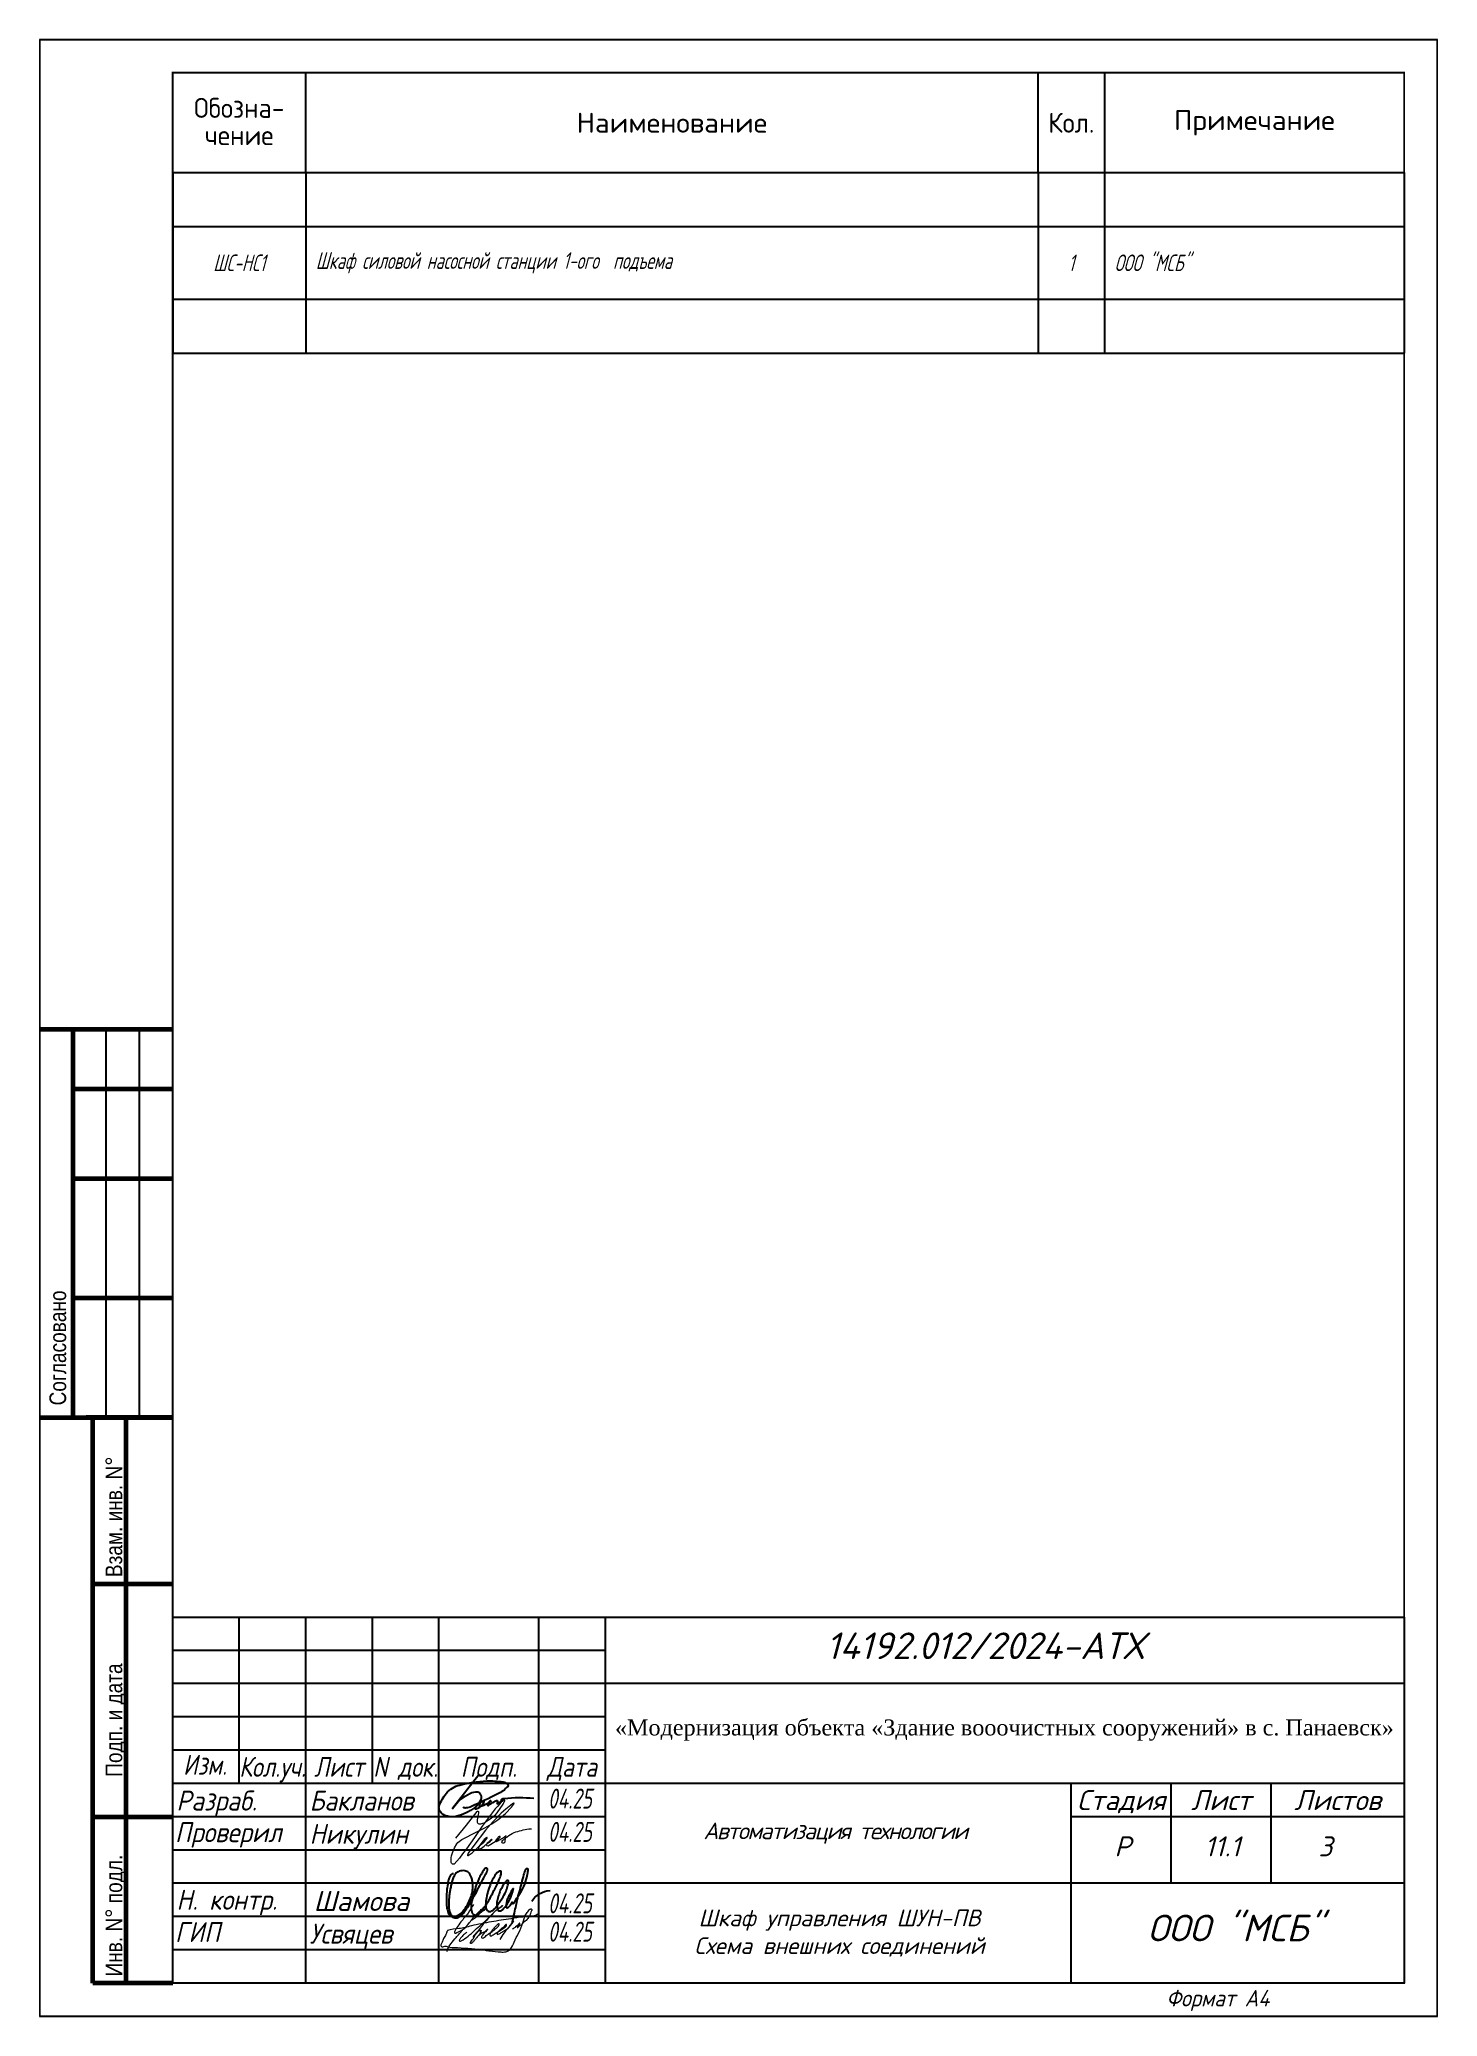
# Paper-space layout 'Лист 11.1' of a CAD drawing. Header units: millimetres. Extents: x -384 to -174, y -3472 to -3175.
# The model-space entities are those that its viewports show. They can reach past a viewport. Long polylines and large blocks are cut down to what shows.
import ezdxf
from ezdxf.enums import TextEntityAlignment as Align

# ---------------------------------------------------------------- set-up
doc = ezdxf.new("R2010")
doc.units = ezdxf.units.MM
doc.header["$LTSCALE"] = 4
doc.linetypes.add('SolidLine', pattern=[0])
for name, color, linetype, lineweight in [('25', 6, 'Continuous', 25), ('60', 7, 'Continuous', 60), ('SHTAMP', 7, 'SolidLine', 25), ('Логотип', 7, 'Continuous', 20)]:
    doc.layers.add(name, color=color, linetype=linetype, lineweight=lineweight)
doc.layers.add('G', color=5, linetype='Continuous')
doc.layers.add('Текст', color=2, linetype='Continuous')
doc.styles.add('Geniso25.100.15', font='geniso.shx', dxfattribs={"oblique": 15, "height": 2.5})
doc.styles.add('GOST 2.304', font='ARIALN.TTF', dxfattribs={"height": 3.5})
doc.styles.add('ISOCPEUR', font='isocpeui.ttf')
doc.styles.add('Simplex25.085.15', font='', dxfattribs={"width": 0.85, "oblique": 15, "height": 2.5})
doc.styles.add('Simplex30.100.00', font='simplex.shx', dxfattribs={"height": 3})
doc.styles.get('Simplex25.085.15').set_extended_font_data('GOST type A')

# ---------------------------------------------------------------- blocks, each defined once
blk = doc.blocks.new('*T240')
at = {"color": 0, "linetype": 'ByBlock', "lineweight": -2, "transparency": 16777216}
for p, q in [((0, 0), (185, 0)), ((0, 0), (0, -27.1)), ((20, 0), (20, -27.1)), ((130, 0), (130, -27.1)), ((140, 0), (140, -27.1)), ((185, 0), (185, -27.1)), ((0, -8.08), (185, -8.08)), ((0, -19.02), (185, -19.02)), ((0, -27.1), (185, -27.1))]:
    blk.add_line(p, q, dxfattribs=at)
at = {"color": 0, "linetype": 'Continuous', "lineweight": -2, "transparency": 16777216, "char_height": 2.5, "style": 'Simplex25.085.15'}
for s, insert, width, attachment_point in [('ООО "МСБ"', (141.5, -13.55), 42, 4), ('ШС-НС1', (10, -13.55), 17, 5), ('Шкаф силовой насосной станции 1-ого  подъема', (21.5, -13.55), 107, 4), ('1', (135, -13.55), 7, 5)]:
    blk.add_mtext(s, dxfattribs=dict(at, insert=insert, width=width, attachment_point=attachment_point))
blk = doc.blocks.new('Формат А4')
at = {"color": 0, "linetype": 'Continuous', "const_width": 0.3}
for points in [[(0, 0), (210, 0), (210, -297), (0, -297)], [(20, -292), (20, -5), (205, -5), (205, -292)]]:
    blk.add_lwpolyline(points, close=True, dxfattribs=at)
at = {"color": 0, "linetype": 'Continuous', "style": 'Geniso25.100.15', "oblique": 15}
blk.add_text('Формат А4', height=2.5, dxfattribs=at).set_placement((177, -294.25), align=Align.MIDDLE_CENTER)
blk = doc.blocks.new('*U12')
at = {"color": 0, "linetype": 'Continuous', "lineweight": -2, "const_width": 0.3}
blk.add_lwpolyline([(0, -15), (185, -15), (185, 0), (0, 0)], close=True, dxfattribs=at)
at = {"color": 0, "linetype": 'Continuous', "lineweight": -2, "ltscale": 0.85, "const_width": 0.3}
for points in [[(20, 0), (20, -15)], [(130, 0), (130, -15)], [(140, 0), (140, -15)]]:
    blk.add_lwpolyline(points, dxfattribs=at)
at = {"color": 0, "linetype": 'Continuous', "ltscale": 10, "style": 'Simplex30.100.00', "width": 0.9}
for s, p in [('Обозна-', (10, -5.26)), ('чение', (10, -9.37)), ('Кол.', (135, -7.5))]:
    blk.add_text(s, height=3, dxfattribs=at).set_placement(p, align=Align.MIDDLE)
at = {"color": 0, "linetype": 'Continuous', "ltscale": 10, "style": 'Simplex30.100.00'}
for s, p in [('Примечание', (162.5, -7.5)), ('Наименование', (75, -7.5))]:
    blk.add_text(s, height=3, dxfattribs=at).set_placement(p, align=Align.MIDDLE)
blk = doc.blocks.new('A$C67075CCA')
at = {"layer": 'Логотип', "color": 145, "lineweight": 15}
for points in [[(14.68, 5.88), (14.59, 5.72), (14.32, 5.54), (13.9, 5.39), (12.32, 5.25), (10.52, 5.01), (7.58, 4.53), (4.57, 3.92), (2.69, 3.51), (0.99, 3.21), (0.97, 3.2), (0.91, 3.09), (0.75, 2.64), (0.39, 2.01), (0.17, 1.5), (0, 1.08), (0.06, 0.83), (0.58, 0.87), (0.94, 0.82), (2.5, 0.66), (6.63, 0.27), (7.37, 0.17), (8.98, 0.01), (9.73, 0.04), (10.43, 0.44), (11, 1.49), (11.66, 2.81), (12.3, 4.37), (12.76, 5.66), (13.17, 6.18), (13.37, 6.43), (13.51, 6.47), (13.61, 6.44), (13.65, 6.35), (13.6, 6.17), (13.32, 5.44), (12.94, 4.91), (12.31, 4.31), (12.02, 4.04), (11.74, 3.86), (11.47, 3.65), (11.51, 3.77), (11.6, 3.93), (11.7, 4.03), (11.81, 4.16), (11.84, 4.27), (11.84, 4.31), (11.73, 4.27), (11.59, 4.09), (11.5, 3.97), (11.22, 3.77), (11.07, 3.64), (10.85, 3.5), (10.75, 3.43)], [(4.88, 7.15), (4.1, 5.86), (2.99, 4.52), (2.4, 3.68), (2.24, 3.43), (2.06, 3.04), (2.09, 2.83), (2.4, 2.91), (3.21, 3.31), (4.29, 4.43), (5.38, 5.75), (5.81, 6.13), (6.33, 6.54), (6.55, 6.54), (5.84, 5.79), (5.18, 5.15), (4.56, 4.72)], [(3.85, 2.96), (3.53, 2.68), (3.08, 2.24), (2.83, 1.9), (2.75, 1.71), (2.79, 1.65), (2.95, 1.64), (3.35, 1.85), (4.3, 2.56), (5.36, 3.53), (7.27, 5.24), (8.03, 6.02), (8.99, 6.81), (9.2, 6.98), (9.24, 7.01), (9.25, 6.99), (9.21, 6.9), (8.53, 6.44), (7.95, 5.92), (7.42, 5.36), (7.06, 5), (6.35, 4.19), (5.74, 3.39), (5.13, 2.67), (4.85, 2.31), (4.82, 2.18), (5.11, 2.48), (5.52, 3.04), (5.85, 3.26), (6, 3.24), (6, 3.11), (5.91, 2.85), (5.34, 2.13), (5.01, 1.71), (4.71, 1.42), (4.56, 1.3), (4.41, 1.33), (4.46, 1.45), (4.98, 2.24), (5.36, 2.86), (5.72, 3.19), (5.88, 3.25), (6.02, 3.24), (6.01, 3.12), (5.9, 2.8), (5.69, 2.53), (6.01, 2.74), (6.37, 2.96), (6.66, 3.1), (6.9, 3.35), (7.01, 3.43), (6.51, 2.86), (6.32, 2.66), (6.17, 2.44), (6.09, 2.28), (6.13, 2.11), (6.38, 2.15), (6.94, 2.57), (7.7, 3.08), (8.14, 3.43), (8.54, 3.78), (8.69, 3.97), (8.74, 4.1), (8.74, 4.22), (8.66, 4.24), (8.5, 4.12), (8.16, 3.8), (7.63, 3.18), (7.39, 2.73), (7.35, 2.5), (7.41, 2.44), (7.86, 2.6), (8.91, 3.21), (9.49, 3.64), (9.77, 3.84), (9.86, 4.07), (9.83, 4.12), (9.5, 3.85), (9.17, 3.56), (8.65, 3.08), (8.43, 2.78), (8.45, 2.66), (8.58, 2.67), (8.85, 2.79), (9.04, 2.91), (9.31, 3.07), (10.08, 3.6), (10.49, 4.02), (10.78, 4.43), (10.95, 4.69), (10.77, 4.55), (10.55, 4.25), (9.5, 2.9), (8.83, 1.86)], [(0.98, 0.05), (0.95, 0.22), (1.03, 0.5), (1.34, 1.02), (2.08, 1.97), (2.48, 2.42), (3.02, 3.02), (3.29, 3.36), (3.48, 3.5)]]:
    blk.add_spline(points, degree=3, dxfattribs=at)
blk = doc.blocks.new('Подпись Шамова')
for points in [[(107, 385), (99, 387), (86, 381), (75, 364), (65, 338), (55, 284), (48, 215), (46, 134), (49, 94), (69, 32), (78, 25), (108, 14), (122, 16), (163, 38), (191, 65), (217, 102), (244, 149), (265, 206), (271, 234), (274, 270), (273, 296), (270, 326), (260, 362), (248, 381), (236, 397), (222, 405), (205, 412), (179, 412), (156, 407), (137, 399), (123, 385), (114, 371), (98, 331), (91, 301), (81, 261), (76, 231), (70, 193), (67, 137), (69, 83), (70, 67), (89, 27), (94, 19), (110, 10), (127, 5), (150, 12), (175, 30), (198, 55), (219, 84), (236, 110), (268, 163), (302, 226), (344, 304), (377, 367), (394, 404), (398, 416), (399, 425), (396, 432), (389, 435), (378, 433), (369, 421), (358, 404), (338, 370), (320, 333), (309, 305), (297, 272), (287, 240), (278, 206), (271, 180), (261, 145), (259, 113), (259, 82), (262, 59), (275, 38), (288, 31), (305, 31), (332, 50), (373, 98), (405, 145), (463, 257), (505, 345), (517, 386), (518, 400), (512, 408), (502, 408), (488, 402), (470, 383), (441, 337), (420, 290), (400, 227), (385, 162), (382, 113), (385, 91), (391, 76), (403, 65), (417, 60), (437, 65), (458, 84), (474, 100), (541, 197), (560, 241), (575, 291), (580, 316), (578, 325), (572, 328), (565, 327), (557, 322), (552, 313), (528, 278), (507, 242), (494, 202), (480, 149), (477, 118), (483, 84), (489, 70), (500, 65), (519, 68), (532, 83), (559, 113), (582, 150), (598, 184), (610, 219), (619, 246), (621, 253), (621, 257), (618, 258), (616, 256), (613, 251), (579, 193), (564, 154), (559, 123), (556, 100), (561, 94), (568, 93), (573, 95), (580, 98), (596, 116), (608, 140), (610, 143), (610, 138), (611, 130), (620, 131), (631, 140), (633, 149), (689, 232), (730, 320), (742, 387), (749, 421), (743, 428), (736, 429), (726, 426), (716, 410), (699, 343), (680, 266), (659, 194), (643, 127), (622, 22), (609, -30)], [(777, 150), (800, 186), (853, 220), (894, 238), (935, 243)]]:
    blk.add_open_spline(points, degree=3)
blk = doc.blocks.new('A$C29F847F9')
at = {"color": 152, "ltscale": 1.2, "true_color": 0x2776bb}
for points in [[(72.37, 39.99), (68.43, 34.92), (69.46, 36.25), (70.34, 36.77), (71.05, 37.19, -0.161841), (72.21, 37.44, -0.186099), (72.48, 37.3, -0.075514), (72.68, 36.98, -0.216259), (72.68, 36.26, -0.120334), (71.72, 35.04, -0.109582), (69.08, 33.77, -0.149262), (67.29, 33.89, -0.221189), (66.44, 34.77, -0.16991), (66.44, 35.31, -0.086161), (67.49, 37.2, -0.173054), (69.54, 38.45, -0.059791), (73.56, 39.07, -0.04244), (76.04, 38.93, -0.162135), (76.72, 38.52, -0.37027), (76.72, 38.26, -0.102303), (75.24, 37.11, -0.004186), (71.29, 35.23, -0.088346), (70.48, 35.01, -0.042303), (70.22, 35.01, -0.246683), (70.04, 35.13, -0.460105)], [(72.59, 36.07, 0.022452), (72.32, 35.71, 0.097345), (71.81, 35.01, 0.63499), (71.97, 34.88, -1.190143)], [(71.97, 34.88), (72.21, 34.98, 0.188512), (73.19, 35.92, 0.453926), (73.14, 36.03, 0.310824), (73.04, 36, -0.174295), (72.95, 35.95, 0.334422), (72.41, 35.32, 0.590758), (72.56, 35.23, 0.045009), (73.65, 35.7, 0.07665), (74.17, 35.97, 0.482644), (74.21, 36.09, 0.366251), (74.05, 36.04, 0.060409), (73.69, 35.56, 0.357599), (73.7, 35.41, 0.358337), (73.82, 35.4, -0.011147), (74.32, 35.73, -0.051922), (75.05, 36.13, -0.478557), (75.22, 35.99, -0.265314), (75.14, 35.79, 0.591196), (75.16, 35.65, 0.280952), (75.4, 35.76, -0.013193), (75.69, 36.03, -0.432577), (75.85, 35.95, -1.613204)], [(72.85, 36.14), (72.59, 36.07, 2.56207)], [(75.85, 35.95), (75.82, 36.07, -0.010959), (75.79, 36.2, -0.234724), (75.82, 36.33, -0.184073), (76.01, 36.42, -0.003337), (76.21, 36.44, -0.058082), (80.63, 36.46, 0.074997)]]:
    blk.add_lwpolyline(points, format="xyb", dxfattribs=at)
blk = doc.blocks.new('A$C79DB0C6F')
at = {"color": 152, "lineweight": 20, "true_color": 0x2956c7}
for points in [[(613, 746, -0.73312), (607, 741), (578, 719), (540, 673), (510, 639), (452, 562), (361, 439), (272, 310), (180, 180), (132, 119), (97, 71), (35, 2, -0.100988), (31, 1, -0.161834), (23, 1, -0.001469), (16, 3, -0.175359), (8, 9, -0.045194), (3, 19, -0.086422), (1, 31), (0, 75), (4, 97), (17, 132), (39, 191), (66, 238, -0.087354), (124, 286), (297, 376), (390, 422), (472, 467), (542, 515), (629, 585), (700, 662), (721, 689, 0.098126), (728, 705, 0.455827), (726, 708, 0.15115), (723, 707, 0.051196), (709, 698), (634, 638), (578, 590), (485, 496), (397, 395), (262, 219), (199, 130), (191, 107, 0.114927), (191, 102, 0.234495), (193, 99, 0.374813), (198, 100), (243, 133), (305, 192), (351, 233), (381, 260), (407, 288), (415, 299, 0.118842), (418, 307, 0.254739), (417, 310, 0.245642), (414, 310, 0.022403), (406, 305), (401, 300), (384, 285), (371, 271), (333, 222), (322, 200), (319, 187, 0.212582), (320, 178, 0.263419), (328, 175, 0.109136), (338, 178, -0.005821), (353, 187), (382, 210), (423, 243), (451, 265), (472, 282), (472, 282), (473, 283, 0.390176), (473, 285, 0.271409), (470, 286, 0.034608), (467, 285, 0.081315), (453, 276, 0.016447), (419, 244, 0.122885), (409, 227, 0.174246), (409, 222, 0.181996), (414, 216, 0.324797), (441, 221), (510, 263), (549, 296), (566, 313, 0.257376), (567, 320, 0.432429), (561, 323, 0.070085), (552, 319, 0.079528), (546, 313, 0.004304), (533, 298, -0.01347), (516, 277, 0.221294), (513, 266, 0.154784), (515, 262, 0.251335), (518, 261, 0.054773), (526, 263, 0.035588), (554, 277, -0.002299), (606, 309, 0.060578), (637, 333), (628, 324), (624, 300), (622, 262, -0.152366), (616, 250, -0.170899), (608, 245, -0.141236), (599, 245, -0.175613), (587, 254, -0.291557), (598, 278, 0.049563), (614, 289, -0.05737), (648, 319, -0.045914), (729, 368, -0.02907), (899, 411, -0.09752), (930, 409, -2.988942)], [(56, 303), (180, 453), (301, 609, -0.646336), (318, 605, -0.134175), (315, 574), (301, 515, 0.147399), (303, 488, 0.115209), (314, 470, 0.261253), (330, 466, 0.00194), (381, 479), (453, 526), (512, 572), (534, 596), (604, 693), (620, 736, 0.517761), (613, 746, -0.712166)]]:
    blk.add_lwpolyline(points, format="xyb", dxfattribs=at)

msp = doc.modelspace()

# ---------------------------------------------------------------- linework, layer by layer
at = {"layer": '25', "color": 7}
for p, q in [((3429.32, 7215.73), (3429.32, 7274.05)), ((3434.32, 7215.73), (3434.32, 7274.05))]:
    msp.add_line(p, q, dxfattribs=at)
at = {"layer": '60', "color": 7, "ltscale": 100}
for p, q in [((3419.32, 7274.05), (3439.32, 7274.05)), ((3419.32, 7274.05), (3419.32, 7215.73)), ((3424.32, 7274.05), (3424.32, 7215.73)), ((3424.32, 7265.08), (3439.32, 7265.08)), ((3424.32, 7251.62), (3439.32, 7251.62)), ((3424.32, 7233.67), (3439.32, 7233.67)), ((3419.32, 7215.73), (3439.32, 7215.73)), ((3439.32, 7215.73), (3426.32, 7215.73))]:
    msp.add_line(p, q, dxfattribs=at)
at = {"layer": '60', "color": 7, "lineweight": 60}
for p, q in [((3427.32, 7130.73), (3427.32, 7215.73)), ((3427.32, 7215.73), (3439.32, 7215.73)), ((3432.32, 7130.73), (3432.32, 7215.73)), ((3427.32, 7190.73), (3439.32, 7190.73)), ((3427.32, 7155.73), (3439.32, 7155.73)), ((3439.32, 7130.73), (3427.32, 7130.73))]:
    msp.add_line(p, q, dxfattribs=at)
at = {"layer": 'SHTAMP', "color": 0}
for points in [[(3439.32, 7185.73), (3624.32, 7185.73), (3624.32, 7130.73), (3439.32, 7130.73), (3439.32, 7185.73)], [(3449.32, 7160.73), (3449.32, 7185.73)], [(3459.32, 7130.73), (3459.32, 7185.73)], [(3469.32, 7160.73), (3469.32, 7185.73)], [(3479.32, 7130.73), (3479.32, 7185.73)], [(3494.32, 7130.73), (3494.32, 7185.73)], [(3504.32, 7130.73), (3504.32, 7185.73)], [(3504.32, 7180.73), (3439.32, 7180.73)], [(3504.32, 7175.73), (3439.32, 7175.73)], [(3624.32, 7175.73), (3504.32, 7175.73)], [(3504.32, 7170.73), (3439.32, 7170.73)], [(3504.32, 7165.73), (3439.32, 7165.73)], [(3624.32, 7160.73), (3439.32, 7160.73)], [(3574.32, 7130.73), (3574.32, 7160.73)], [(3589.32, 7145.73), (3589.32, 7160.73)], [(3604.32, 7145.73), (3604.32, 7160.73)], [(3504.32, 7155.73), (3439.32, 7155.73)], [(3624.32, 7155.73), (3574.32, 7155.73)], [(3504.32, 7150.73), (3439.32, 7150.73)], [(3504.32, 7145.73), (3439.32, 7145.73)], [(3624.32, 7145.73), (3504.32, 7145.73)], [(3504.32, 7140.73), (3439.32, 7140.73)], [(3504.32, 7135.73), (3439.32, 7135.73)]]:
    msp.add_lwpolyline(points, dxfattribs=at)

# ---------------------------------------------------------------- block references
for name, p in [('Формат А4', (3419.32, 7422.73)), ('*U12', (3439.32, 7417.73)), ('*T240', (3439.32, 7402.73))]:
    msp.add_blockref(name, p)
at = {"ltscale": 1.2}
for name, p in [('A$C29F847F9', (3412.93, 7122.04)), ('A$C67075CCA', (3479.62, 7135.41))]:
    msp.add_blockref(name, p, dxfattribs=at)
for name, p, xscale, yscale, zscale in [('A$C79DB0C6F', (3481.14, 7148.59), 0.013, 0.013, 1.3), ('Подпись Шамова', (3479.62, 7140.41), 0.01754436356043352, 0.01754436356043352, 0.01754436356043352)]:
    msp.add_blockref(name, p, dxfattribs=dict(xscale=xscale, yscale=yscale, zscale=zscale))

# ---------------------------------------------------------------- texts
at = {"layer": 'SHTAMP', "color": 0, "style": 'ISOCPEUR'}
for s, height, p in [('14192.012/2024-АТХ', 4, (3561.34, 7179.42)), ('Р', 3, (3582.02, 7149.78)), ('11.1', 3, (3597.02, 7149.78)), ('3', 3, (3612.49, 7149.78)), ('ООО "МСБ"', 4, (3598.98, 7137.02))]:
    msp.add_text(s, height=height, dxfattribs=at).set_placement(p, align=Align.CENTER)
at = {"layer": 'SHTAMP', "color": 0, "style": 'ISOCPEUR', "width": 0.829916}
msp.add_text('Изм.', height=3, dxfattribs=at).set_placement((3440.89, 7162.04), (3447.47, 7162.04), align=Align.FIT)
at = {"layer": 'SHTAMP', "color": 0, "style": 'ISOCPEUR'}
for s, width, p in [('Кол.уч.', 0.829916, (3454.32, 7163.23)), ('Лист', 0.829916, (3464.32, 7163.23)), ('N док.', 0.829916, (3474.32, 7163.23)), ('Подп.', 0.829916, (3486.82, 7163.23)), ('Дата', 0.829916, (3499.32, 7163.23)), ('04.25', 0.7, (3499.02, 7158.46)), ('04.25', 0.7, (3499.02, 7153.46)), ('04.25', 0.7, (3499.02, 7142.72)), ('04.25', 0.7, (3499.02, 7138.46))]:
    msp.add_text(s, height=3, dxfattribs=dict(at, width=width)).set_placement(p, align=Align.MIDDLE_CENTER)
at = {"layer": 'SHTAMP', "color": 0, "style": 'ISOCPEUR', "width": 0.9}
for s, p in [('Разраб.', (3439.89, 7158.16)), ('Бакланов', (3459.89, 7158.16)), ('Никулин', (3459.89, 7153.16)), ('Н. контр.', (3439.89, 7143.26)), ('Усвяцев', (3459.89, 7138.16))]:
    msp.add_text(s, height=3, dxfattribs=at).set_placement(p, align=Align.MIDDLE_LEFT)
at = {"layer": 'SHTAMP', "color": 0, "style": 'ISOCPEUR'}
for s, p in [('Стадия', (3581.82, 7158.23)), ('Лист', (3596.82, 7158.23)), ('Листов', (3614.32, 7158.23))]:
    msp.add_text(s, height=3, dxfattribs=at).set_placement(p, align=Align.MIDDLE_CENTER)
at = {"layer": 'SHTAMP', "color": 0, "style": 'ISOCPEUR', "width": 0.9}
for s, p in [('Проверил', (3439.68, 7151.91)), ('ГИП', (3439.68, 7136.91))]:
    msp.add_text(s, height=3, dxfattribs=at).set_placement(p)
at = {"layer": 'SHTAMP', "color": 0, "attachment_point": 5, "style": 'ISOCPEUR'}
for s, insert, char_height, width in [('\\pi2.48784;{\\fTimes New Roman|b0|i0|c204|p18;\\C256;«Модернизация объекта «Здание вооочистных сооружений» в с. Панаевск» }', (3563.02, 7168.75), 2.4, 122.4841), ('\\A1;{\\T0.9;Автоматизация технологии}', (3538.83, 7153.27), 2.5, 70.2979), ('\\A1;Шкаф управления ШУН-ПВ\\PСхема внешних соединений', (3539.49, 7138.25), 2.5, 70.3441)]:
    msp.add_mtext(s, dxfattribs=dict(at, insert=insert, char_height=char_height, width=width))
at = {"layer": 'SHTAMP', "color": 0, "insert": (3460.49, 7144.57), "char_height": 3, "width": 11.61, "attachment_point": 1, "line_spacing_factor": 1.022766, "style": 'ISOCPEUR'}
msp.add_mtext('\\pt13.716,27.432,41.148,54.864,68.58,82.296,96.012,109.728,123.444,137.16,150.876,164.592,178.308,192.024,205.74,219.456,233.172,246.888,260.604,274.32,288.036,301.752,315.468,329.184,342.9,356.616,370.332,384.048,397.764,411.48,425.196,438.912;Шамова', dxfattribs=at)
at = {"layer": 'Текст', "color": 7, "style": 'GOST 2.304'}
for s, p in [('Согласовано', (3423.31, 7217.52)), ('Взам. инв. N%%d', (3431.74, 7191.73)), ('Подп. и дата', (3431.74, 7161.73)), ('Инв. N%%d подл.', (3431.74, 7131.73))]:
    msp.add_text(s, height=2.5, rotation=90, dxfattribs=at).set_placement(p)

psp = doc.layouts.new('Лист 11.1')

# ---------------------------------------------------------------- viewports
at = {"layer": 'G', "color": 0}
psp.add_viewport(center=(-278.92, -3323.36), size=(210, 297), view_center_point=(3524.32, 7274.23), view_height=297, dxfattribs=at)

doc.saveas('drawing.dxf')
